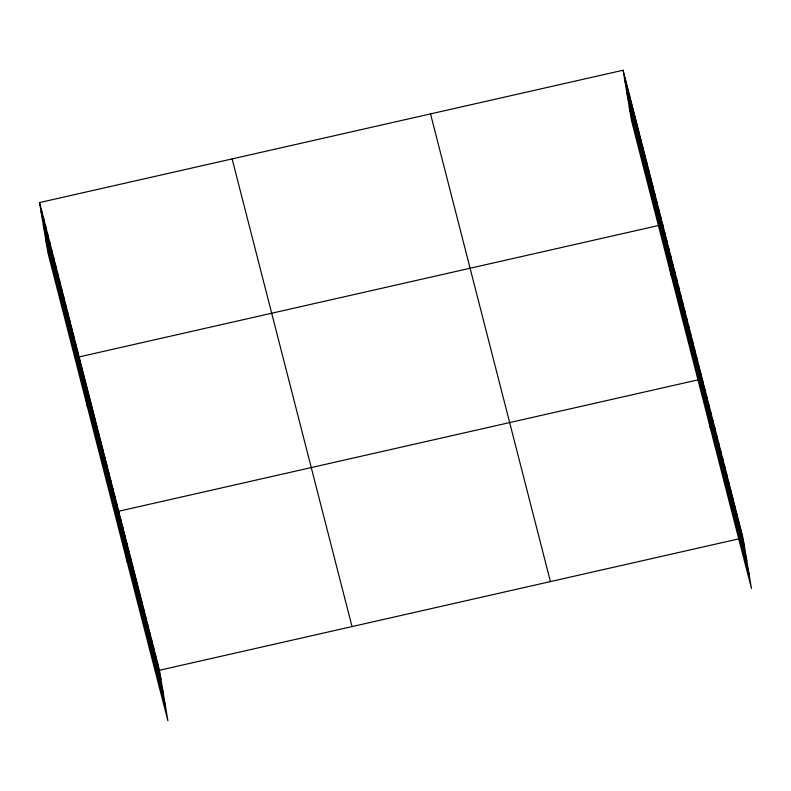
<?xml version="1.0" encoding="UTF-8"?>
<svg xmlns="http://www.w3.org/2000/svg" width="791" height="791" viewBox="0 0 791 791"><rect width="100%" height="100%" fill="white"/><g stroke="black" fill="none" stroke-linecap="round" stroke-linejoin="round"><path stroke-width="1.19" d="M39.55 202.575L159.446 670.264L167.9 720.769L48.004 253.08L39.55 202.575L623.1 70.231L742.996 537.92L751.45 588.425L631.554 120.736L623.1 70.231M659.051 225.386L79.12 356.919L87.564 407.424M698.621 379.72L118.68 511.253L127.133 561.758M159.446 670.264L739.387 538.73M624.583 79.09L744.479 546.769M626.877 92.834L746.783 560.512M629.25 106.993L749.146 574.681M430.531 113.904L550.427 581.593M232.119 158.902L352.025 626.591M41.033 211.434L160.929 679.123M43.337 225.178L163.233 692.867M45.7 239.337L165.606 707.025M740.959 529.97L742.442 538.819M738.923 522.011L740.406 530.87M736.886 514.061L738.369 522.92M734.849 506.111L736.332 514.971M732.802 498.162L734.285 507.021M730.765 490.212L732.248 499.072M728.729 482.263L730.212 491.122M726.692 474.313L728.175 483.172M724.655 466.364L726.138 475.213M722.618 458.414L724.101 467.263M720.581 450.455L722.054 459.314M718.535 442.505L720.018 451.364M716.498 434.556L717.981 443.415M714.461 426.606L715.944 435.465M712.424 418.657L713.907 427.516M710.387 410.707L711.87 419.566M708.35 402.757L709.834 411.617M706.314 394.808L707.787 403.657M704.267 386.858L705.75 395.708M702.23 378.899L710.684 429.404M700.253 371.187L701.736 380.046M698.275 363.474L699.758 372.324M696.298 355.752L697.781 364.611M694.32 348.04L695.803 356.889M692.343 340.318L693.826 349.177M690.365 332.606L691.848 341.465M688.388 324.883L689.871 333.743M686.41 317.171L687.883 326.03M684.423 309.449L685.906 318.308M682.445 301.737L683.928 310.596M680.468 294.015L681.951 302.874M678.49 286.302L679.973 295.162M676.513 278.59L677.996 287.44M674.535 270.868L676.018 279.727M672.558 263.156L674.041 272.005M670.58 255.434L672.063 264.293M668.603 247.721L670.086 256.571M666.625 239.999L668.108 248.858M664.648 232.287L666.131 241.146M662.67 224.565L671.114 275.07M660.683 216.853L662.166 225.712M658.705 209.131L660.188 217.99M656.728 201.418L658.211 210.277M654.75 193.696L656.233 202.555M652.773 185.984L654.256 194.843M650.795 178.272L652.278 187.121M648.818 170.549L650.301 179.409M646.84 162.837L648.323 171.687M644.863 155.115L646.346 163.974M642.885 147.403L644.368 156.262M640.908 139.681L642.381 148.54M638.93 131.968L640.403 140.828M636.943 124.246L638.426 133.106M634.965 116.534L636.448 125.393M632.988 108.812L634.471 117.671M631.01 101.1L632.493 109.959M629.033 93.387L630.516 102.237M627.055 85.665L628.538 94.524M625.078 77.953L626.561 86.802M157.409 662.314L158.892 671.173M155.372 654.365L156.855 663.224M153.335 646.415L154.818 655.264M151.299 638.466L152.782 647.315M149.262 630.506L150.745 639.365M147.225 622.557L148.698 631.416M145.178 614.607L146.661 623.466M143.141 606.657L144.624 615.517M141.105 598.708L142.588 607.567M139.068 590.758L140.551 599.618M137.031 582.809L138.514 591.668M134.994 574.859L136.477 583.709M132.947 566.91L134.43 575.759M130.911 558.95L132.394 567.809M128.874 551.001L130.357 559.86M126.837 543.051L128.32 551.91M124.8 535.102L126.283 543.961M122.763 527.152L124.246 536.011M120.726 519.203L122.2 528.062M116.702 503.531L118.185 512.39M114.725 495.819L116.208 504.678M112.747 488.096L114.23 496.956M110.77 480.384L112.253 489.243M108.792 472.672L110.275 481.521M106.815 464.95L108.298 473.809M104.837 457.238L106.32 466.087M102.86 449.515L104.343 458.375M100.882 441.803L102.365 450.652M98.905 434.081L100.378 442.94M96.917 426.369L98.4 435.228M94.94 418.647L96.423 427.506M92.962 410.934L94.445 419.794M90.985 403.212L92.468 412.071M89.007 395.5L90.49 404.359M87.03 387.778L88.513 396.637M85.052 380.066L86.535 388.925M83.075 372.353L84.558 381.203M81.097 364.631L82.58 373.49M77.142 349.197L78.625 358.056M75.165 341.485L76.638 350.334M73.177 333.762L74.661 342.622M71.2 326.05L72.683 334.909M69.222 318.328L70.706 327.187M67.245 310.616L68.728 319.475M65.267 302.894L66.751 311.753M63.29 295.181L64.773 304.041M61.312 287.469L62.796 296.318M59.335 279.747L60.818 288.606M57.357 272.035L58.841 280.884M55.38 264.313L56.863 273.172M53.402 256.6L54.886 265.45M51.425 248.878L52.898 257.737M49.438 241.166L50.921 250.025M47.46 233.444L48.943 242.303M45.483 225.732L46.966 234.591M43.505 218.009L44.988 226.869M41.528 210.297L43.011 219.156"/></g></svg>
